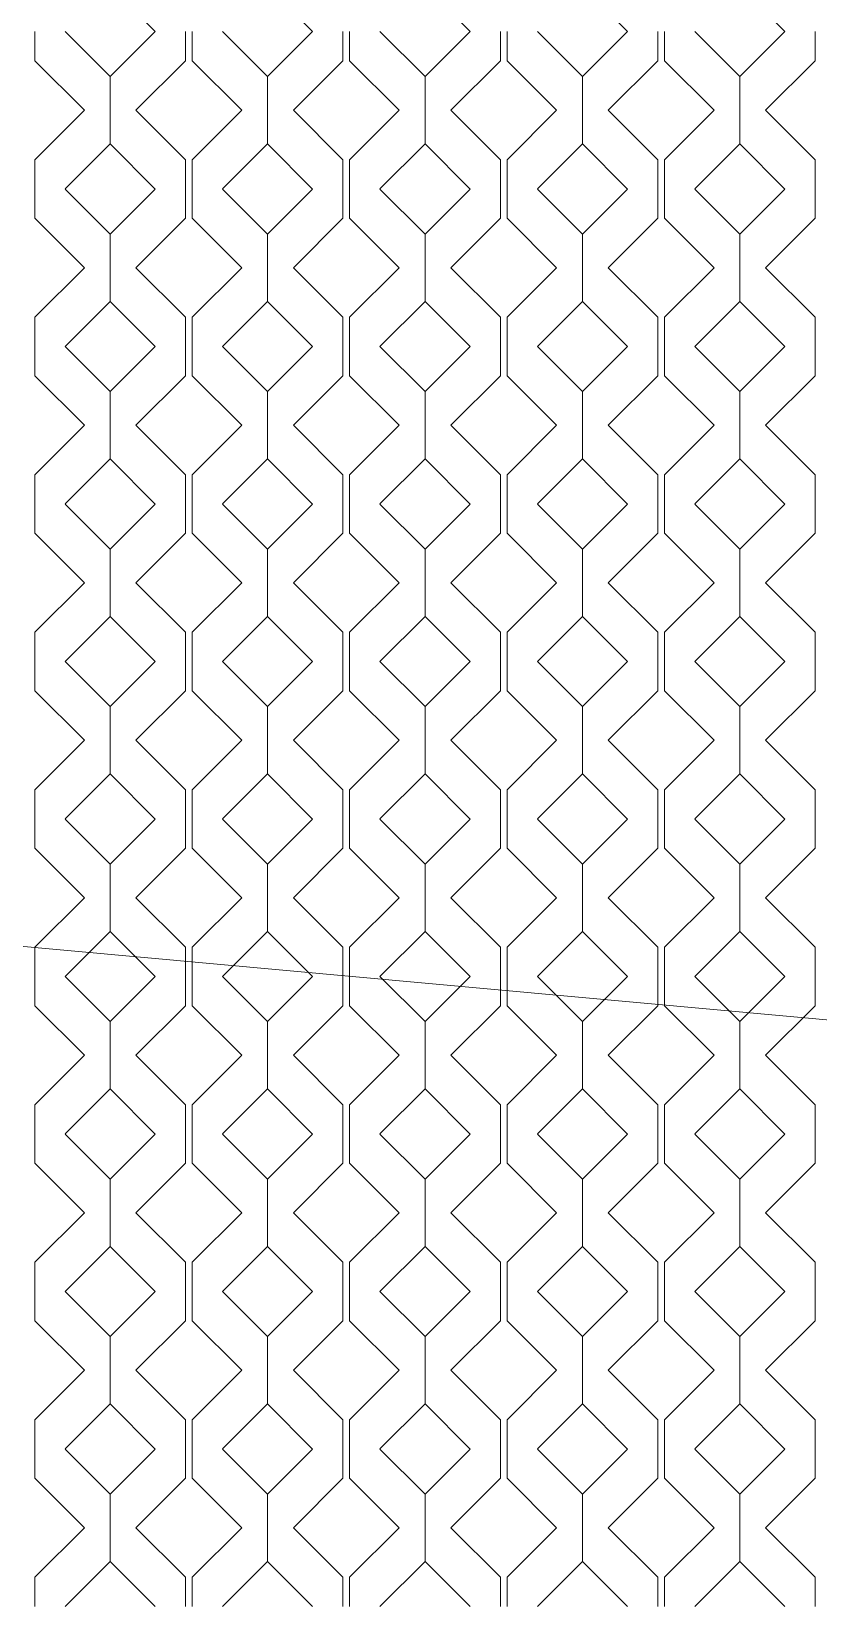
# Model space of a CAD drawing. Header units: millimetres. Extents: x -20794 to 71174, y -103753 to 30644.
# Drawn here: x 2167 to 3833, y 12333 to 15667 of the extents above; entities that cross this region are included whole.
import ezdxf

# ---------------------------------------------------------------- set-up
doc = ezdxf.new("R2010")
doc.units = ezdxf.units.MM
doc.header["$MEASUREMENT"] = 0
doc.layers.add('2D - Общий_Ном._пера__1', color=7, linetype='Continuous', lineweight=13)
doc.layers.add('Местность - Рельеф', color=7, linetype='Continuous')
doc.layers.add('Местность - Рельеф_Ном._пера__102', color=7, linetype='Continuous', lineweight=5, true_color=0xcccccc)
doc.linetypes.add('Зигзаг', pattern='A,0,[1,Р”Р’Р“ Р“РѕР»СѓР±РёРЅРєР° РґР»СЏ РіРµРѕР»РѕРіРѕРІ1.Shx,S=4.479718,R=0,X=0,Y=-0.141111],-564.444447,0', length=564.444447)

# ---------------------------------------------------------------- blocks, each defined once
blk = doc.blocks.new('*X1')
at = {"layer": 'Местность - Рельеф_Ном._пера__102', "color": 254, "linetype": 'Continuous', "lineweight": 5, "true_color": 0xcccccc}
for p, q in [((2333.331165, 15762.0806), (2428.7608, 15666.651)), ((2666.664165, 15762.0806), (2762.0938, 15666.651)), ((2999.997165, 15762.0806), (3095.4268, 15666.651)), ((3333.330165, 15762.0806), (3428.7598, 15666.651)), ((3666.663165, 15762.0806), (3762.0928, 15666.651)), ((2173.762, 15666.651), (2173.762, 15604.907)), ((2333.331, 15571.222), (2237.902, 15666.651)), ((2428.7606, 15666.651), (2333.331, 15571.222)), ((2492.9, 15666.651), (2492.9, 15604.907)), ((2507.095, 15666.651), (2507.095, 15604.907)), ((2666.664, 15571.222), (2571.235, 15666.651)), ((2762.0936, 15666.651), (2666.664, 15571.222)), ((2826.233, 15666.651), (2826.233, 15604.907)), ((2840.428, 15666.651), (2840.428, 15604.907)), ((2999.997, 15571.222), (2904.568, 15666.651)), ((3095.4266, 15666.651), (2999.997, 15571.222)), ((3159.566, 15666.651), (3159.566, 15604.907)), ((3173.761, 15666.651), (3173.761, 15604.907)), ((3333.33, 15571.222), (3237.901, 15666.651)), ((3428.7596, 15666.651), (3333.33, 15571.222)), ((3492.899, 15666.651), (3492.899, 15604.907)), ((3507.094, 15666.651), (3507.094, 15604.907)), ((3666.663, 15571.222), (3571.234, 15666.651)), ((3762.0926, 15666.651), (3666.663, 15571.222)), ((3826.232, 15666.651), (3826.232, 15604.907)), ((2278.684, 15499.985), (2173.762, 15604.907)), ((2492.9, 15604.907), (2387.9779, 15499.985)), ((2612.017, 15499.985), (2507.095, 15604.907)), ((2826.233, 15604.907), (2721.3109, 15499.985)), ((2945.35, 15499.985), (2840.428, 15604.907)), ((3159.566, 15604.907), (3054.6439, 15499.985)), ((3278.683, 15499.985), (3173.761, 15604.907)), ((3492.899, 15604.907), (3387.9769, 15499.985)), ((3612.016, 15499.985), (3507.094, 15604.907)), ((3826.232, 15604.907), (3721.3099, 15499.985)), ((2333.331, 15428.7476), (2333.331, 15571.222)), ((2333.331165, 15571.222), (2333.331165, 15428.7476)), ((2666.664, 15428.7476), (2666.664, 15571.222)), ((2666.664165, 15571.222), (2666.664165, 15428.7476)), ((2999.997, 15428.7476), (2999.997, 15571.222)), ((2999.997165, 15571.222), (2999.997165, 15428.7476)), ((3333.33, 15428.7476), (3333.33, 15571.222)), ((3333.330165, 15571.222), (3333.330165, 15428.7476)), ((3666.663, 15428.7476), (3666.663, 15571.222)), ((3666.663165, 15571.222), (3666.663165, 15428.7476)), ((2173.762, 15395.0625), (2278.684, 15499.985)), ((2387.9779, 15499.985), (2492.9, 15395.0625)), ((2507.095, 15395.0625), (2612.017, 15499.985)), ((2721.3109, 15499.985), (2826.233, 15395.0625)), ((2840.428, 15395.0625), (2945.35, 15499.985)), ((3054.6439, 15499.985), (3159.566, 15395.0625)), ((3173.761, 15395.0625), (3278.683, 15499.985)), ((3387.9769, 15499.985), (3492.899, 15395.0625)), ((3507.094, 15395.0625), (3612.016, 15499.985)), ((3721.3099, 15499.985), (3826.232, 15395.0625)), ((2237.902, 15333.318165), (2333.331, 15428.7478)), ((2333.331165, 15428.7476), (2428.7608, 15333.318)), ((2571.235, 15333.318165), (2666.664, 15428.7478)), ((2666.664165, 15428.7476), (2762.0938, 15333.318)), ((2904.568, 15333.318165), (2999.997, 15428.7478)), ((2999.997165, 15428.7476), (3095.4268, 15333.318)), ((3237.901, 15333.318165), (3333.33, 15428.7478)), ((3333.330165, 15428.7476), (3428.7598, 15333.318)), ((3571.234, 15333.318165), (3666.663, 15428.7478)), ((3666.663165, 15428.7476), (3762.0928, 15333.318)), ((2173.762, 15395.0625), (2173.762, 15333.318)), ((2492.9, 15395.0625), (2492.9, 15333.318)), ((2507.095, 15395.0625), (2507.095, 15333.318)), ((2826.233, 15395.0625), (2826.233, 15333.318)), ((2840.428, 15395.0625), (2840.428, 15333.318)), ((3159.566, 15395.0625), (3159.566, 15333.318)), ((3173.761, 15395.0625), (3173.761, 15333.318)), ((3492.899, 15395.0625), (3492.899, 15333.318)), ((3507.094, 15395.0625), (3507.094, 15333.318)), ((3826.232, 15395.0625), (3826.232, 15333.318)), ((2173.762, 15333.318), (2173.762, 15271.574)), ((2333.331, 15237.889), (2237.902, 15333.318)), ((2428.7606, 15333.318), (2333.331, 15237.889)), ((2492.9, 15333.318), (2492.9, 15271.574)), ((2507.095, 15333.318), (2507.095, 15271.574)), ((2666.664, 15237.889), (2571.235, 15333.318)), ((2762.0936, 15333.318), (2666.664, 15237.889)), ((2826.233, 15333.318), (2826.233, 15271.574)), ((2840.428, 15333.318), (2840.428, 15271.574)), ((2999.997, 15237.889), (2904.568, 15333.318)), ((3095.4266, 15333.318), (2999.997, 15237.889)), ((3159.566, 15333.318), (3159.566, 15271.574)), ((3173.761, 15333.318), (3173.761, 15271.574)), ((3333.33, 15237.889), (3237.901, 15333.318)), ((3428.7596, 15333.318), (3333.33, 15237.889)), ((3492.899, 15333.318), (3492.899, 15271.574)), ((3507.094, 15333.318), (3507.094, 15271.574)), ((3666.663, 15237.889), (3571.234, 15333.318)), ((3762.0926, 15333.318), (3666.663, 15237.889)), ((3826.232, 15333.318), (3826.232, 15271.574)), ((2278.684, 15166.652), (2173.762, 15271.574)), ((2492.9, 15271.574), (2387.9779, 15166.652)), ((2612.017, 15166.652), (2507.095, 15271.574)), ((2826.233, 15271.574), (2721.3109, 15166.652)), ((2945.35, 15166.652), (2840.428, 15271.574)), ((3159.566, 15271.574), (3054.6439, 15166.652)), ((3278.683, 15166.652), (3173.761, 15271.574)), ((3492.899, 15271.574), (3387.9769, 15166.652)), ((3612.016, 15166.652), (3507.094, 15271.574)), ((3826.232, 15271.574), (3721.3099, 15166.652)), ((2333.331, 15095.4146), (2333.331, 15237.889)), ((2333.331165, 15237.889), (2333.331165, 15095.4146)), ((2666.664, 15095.4146), (2666.664, 15237.889)), ((2666.664165, 15237.889), (2666.664165, 15095.4146)), ((2999.997, 15095.4146), (2999.997, 15237.889)), ((2999.997165, 15237.889), (2999.997165, 15095.4146)), ((3333.33, 15095.4146), (3333.33, 15237.889)), ((3333.330165, 15237.889), (3333.330165, 15095.4146)), ((3666.663, 15095.4146), (3666.663, 15237.889)), ((3666.663165, 15237.889), (3666.663165, 15095.4146)), ((2173.762, 15061.7295), (2278.684, 15166.652)), ((2387.9779, 15166.652), (2492.9, 15061.7295)), ((2507.095, 15061.7295), (2612.017, 15166.652)), ((2721.3109, 15166.652), (2826.233, 15061.7295)), ((2840.428, 15061.7295), (2945.35, 15166.652)), ((3054.6439, 15166.652), (3159.566, 15061.7295)), ((3173.761, 15061.7295), (3278.683, 15166.652)), ((3387.9769, 15166.652), (3492.899, 15061.7295)), ((3507.094, 15061.7295), (3612.016, 15166.652)), ((3721.3099, 15166.652), (3826.232, 15061.7295)), ((2237.902, 14999.985165), (2333.331, 15095.4148)), ((2333.331165, 15095.4146), (2428.7608, 14999.985)), ((2571.235, 14999.985165), (2666.664, 15095.4148)), ((2666.664165, 15095.4146), (2762.0938, 14999.985)), ((2904.568, 14999.985165), (2999.997, 15095.4148)), ((2999.997165, 15095.4146), (3095.4268, 14999.985)), ((3237.901, 14999.985165), (3333.33, 15095.4148)), ((3333.330165, 15095.4146), (3428.7598, 14999.985)), ((3571.234, 14999.985165), (3666.663, 15095.4148)), ((3666.663165, 15095.4146), (3762.0928, 14999.985)), ((2173.762, 15061.7295), (2173.762, 14999.985)), ((2492.9, 15061.7295), (2492.9, 14999.985)), ((2507.095, 15061.7295), (2507.095, 14999.985)), ((2826.233, 15061.7295), (2826.233, 14999.985)), ((2840.428, 15061.7295), (2840.428, 14999.985)), ((3159.566, 15061.7295), (3159.566, 14999.985)), ((3173.761, 15061.7295), (3173.761, 14999.985)), ((3492.899, 15061.7295), (3492.899, 14999.985)), ((3507.094, 15061.7295), (3507.094, 14999.985)), ((3826.232, 15061.7295), (3826.232, 14999.985)), ((2173.762, 14999.985), (2173.762, 14938.241)), ((2333.331, 14904.556), (2237.902, 14999.985)), ((2428.7606, 14999.985), (2333.331, 14904.556)), ((2492.9, 14999.985), (2492.9, 14938.241)), ((2507.095, 14999.985), (2507.095, 14938.241)), ((2666.664, 14904.556), (2571.235, 14999.985)), ((2762.0936, 14999.985), (2666.664, 14904.556)), ((2826.233, 14999.985), (2826.233, 14938.241)), ((2840.428, 14999.985), (2840.428, 14938.241)), ((2999.997, 14904.556), (2904.568, 14999.985)), ((3095.4266, 14999.985), (2999.997, 14904.556)), ((3159.566, 14999.985), (3159.566, 14938.241)), ((3173.761, 14999.985), (3173.761, 14938.241)), ((3333.33, 14904.556), (3237.901, 14999.985)), ((3428.7596, 14999.985), (3333.33, 14904.556)), ((3492.899, 14999.985), (3492.899, 14938.241)), ((3507.094, 14999.985), (3507.094, 14938.241)), ((3666.663, 14904.556), (3571.234, 14999.985)), ((3762.0926, 14999.985), (3666.663, 14904.556)), ((3826.232, 14999.985), (3826.232, 14938.241)), ((2278.684, 14833.319), (2173.762, 14938.241)), ((2492.9, 14938.241), (2387.9779, 14833.319)), ((2612.017, 14833.319), (2507.095, 14938.241)), ((2826.233, 14938.241), (2721.3109, 14833.319)), ((2945.35, 14833.319), (2840.428, 14938.241)), ((3159.566, 14938.241), (3054.6439, 14833.319)), ((3278.683, 14833.319), (3173.761, 14938.241)), ((3492.899, 14938.241), (3387.9769, 14833.319)), ((3612.016, 14833.319), (3507.094, 14938.241)), ((3826.232, 14938.241), (3721.3099, 14833.319)), ((2333.331, 14762.0816), (2333.331, 14904.556)), ((2333.331165, 14904.556), (2333.331165, 14762.0816)), ((2666.664, 14762.0816), (2666.664, 14904.556)), ((2666.664165, 14904.556), (2666.664165, 14762.0816)), ((2999.997, 14762.0816), (2999.997, 14904.556)), ((2999.997165, 14904.556), (2999.997165, 14762.0816)), ((3333.33, 14762.0816), (3333.33, 14904.556)), ((3333.330165, 14904.556), (3333.330165, 14762.0816)), ((3666.663, 14762.0816), (3666.663, 14904.556)), ((3666.663165, 14904.556), (3666.663165, 14762.0816)), ((2173.762, 14728.3965), (2278.684, 14833.319)), ((2387.9779, 14833.319), (2492.9, 14728.3965)), ((2507.095, 14728.3965), (2612.017, 14833.319)), ((2721.3109, 14833.319), (2826.233, 14728.3965)), ((2840.428, 14728.3965), (2945.35, 14833.319)), ((3054.6439, 14833.319), (3159.566, 14728.3965)), ((3173.761, 14728.3965), (3278.683, 14833.319)), ((3387.9769, 14833.319), (3492.899, 14728.3965)), ((3507.094, 14728.3965), (3612.016, 14833.319)), ((3721.3099, 14833.319), (3826.232, 14728.3965)), ((2237.902, 14666.652165), (2333.331, 14762.0818)), ((2333.331165, 14762.0816), (2428.7608, 14666.652)), ((2571.235, 14666.652165), (2666.664, 14762.0818)), ((2666.664165, 14762.0816), (2762.0938, 14666.652)), ((2904.568, 14666.652165), (2999.997, 14762.0818)), ((2999.997165, 14762.0816), (3095.4268, 14666.652)), ((3237.901, 14666.652165), (3333.33, 14762.0818)), ((3333.330165, 14762.0816), (3428.7598, 14666.652)), ((3571.234, 14666.652165), (3666.663, 14762.0818)), ((3666.663165, 14762.0816), (3762.0928, 14666.652)), ((2173.762, 14728.3965), (2173.762, 14666.652)), ((2492.9, 14728.3965), (2492.9, 14666.652)), ((2507.095, 14728.3965), (2507.095, 14666.652)), ((2826.233, 14728.3965), (2826.233, 14666.652)), ((2840.428, 14728.3965), (2840.428, 14666.652)), ((3159.566, 14728.3965), (3159.566, 14666.652)), ((3173.761, 14728.3965), (3173.761, 14666.652)), ((3492.899, 14728.3965), (3492.899, 14666.652)), ((3507.094, 14728.3965), (3507.094, 14666.652)), ((3826.232, 14728.3965), (3826.232, 14666.652)), ((2173.762, 14666.652), (2173.762, 14604.908)), ((2333.331, 14571.223), (2237.902, 14666.652)), ((2428.7606, 14666.652), (2333.331, 14571.223)), ((2492.9, 14666.652), (2492.9, 14604.908)), ((2507.095, 14666.652), (2507.095, 14604.908)), ((2666.664, 14571.223), (2571.235, 14666.652)), ((2762.0936, 14666.652), (2666.664, 14571.223)), ((2826.233, 14666.652), (2826.233, 14604.908)), ((2840.428, 14666.652), (2840.428, 14604.908)), ((2999.997, 14571.223), (2904.568, 14666.652)), ((3095.4266, 14666.652), (2999.997, 14571.223)), ((3159.566, 14666.652), (3159.566, 14604.908)), ((3173.761, 14666.652), (3173.761, 14604.908)), ((3333.33, 14571.223), (3237.901, 14666.652)), ((3428.7596, 14666.652), (3333.33, 14571.223)), ((3492.899, 14666.652), (3492.899, 14604.908)), ((3507.094, 14666.652), (3507.094, 14604.908)), ((3666.663, 14571.223), (3571.234, 14666.652)), ((3762.0926, 14666.652), (3666.663, 14571.223)), ((3826.232, 14666.652), (3826.232, 14604.908)), ((2278.684, 14499.986), (2173.762, 14604.908)), ((2492.9, 14604.908), (2387.9779, 14499.986)), ((2612.017, 14499.986), (2507.095, 14604.908)), ((2826.233, 14604.908), (2721.3109, 14499.986)), ((2945.35, 14499.986), (2840.428, 14604.908)), ((3159.566, 14604.908), (3054.6439, 14499.986)), ((3278.683, 14499.986), (3173.761, 14604.908)), ((3492.899, 14604.908), (3387.9769, 14499.986)), ((3612.016, 14499.986), (3507.094, 14604.908)), ((3826.232, 14604.908), (3721.3099, 14499.986)), ((2333.331, 14428.7486), (2333.331, 14571.223)), ((2333.331165, 14571.223), (2333.331165, 14428.7486)), ((2666.664, 14428.7486), (2666.664, 14571.223)), ((2666.664165, 14571.223), (2666.664165, 14428.7486)), ((2999.997, 14428.7486), (2999.997, 14571.223)), ((2999.997165, 14571.223), (2999.997165, 14428.7486)), ((3333.33, 14428.7486), (3333.33, 14571.223)), ((3333.330165, 14571.223), (3333.330165, 14428.7486)), ((3666.663, 14428.7486), (3666.663, 14571.223)), ((3666.663165, 14571.223), (3666.663165, 14428.7486)), ((2173.762, 14395.0635), (2278.684, 14499.986)), ((2387.9779, 14499.986), (2492.9, 14395.0635)), ((2507.095, 14395.0635), (2612.017, 14499.986)), ((2721.3109, 14499.986), (2826.233, 14395.0635)), ((2840.428, 14395.0635), (2945.35, 14499.986)), ((3054.6439, 14499.986), (3159.566, 14395.0635)), ((3173.761, 14395.0635), (3278.683, 14499.986)), ((3387.9769, 14499.986), (3492.899, 14395.0635)), ((3507.094, 14395.0635), (3612.016, 14499.986)), ((3721.3099, 14499.986), (3826.232, 14395.0635)), ((2237.902, 14333.319165), (2333.331, 14428.7488)), ((2333.331165, 14428.7486), (2428.7608, 14333.319)), ((2571.235, 14333.319165), (2666.664, 14428.7488)), ((2666.664165, 14428.7486), (2762.0938, 14333.319)), ((2904.568, 14333.319165), (2999.997, 14428.7488)), ((2999.997165, 14428.7486), (3095.4268, 14333.319)), ((3237.901, 14333.319165), (3333.33, 14428.7488)), ((3333.330165, 14428.7486), (3428.7598, 14333.319)), ((3571.234, 14333.319165), (3666.663, 14428.7488)), ((3666.663165, 14428.7486), (3762.0928, 14333.319)), ((2173.762, 14395.0635), (2173.762, 14333.319)), ((2492.9, 14395.0635), (2492.9, 14333.319)), ((2507.095, 14395.0635), (2507.095, 14333.319)), ((2826.233, 14395.0635), (2826.233, 14333.319)), ((2840.428, 14395.0635), (2840.428, 14333.319)), ((3159.566, 14395.0635), (3159.566, 14333.319)), ((3173.761, 14395.0635), (3173.761, 14333.319)), ((3492.899, 14395.0635), (3492.899, 14333.319)), ((3507.094, 14395.0635), (3507.094, 14333.319)), ((3826.232, 14395.0635), (3826.232, 14333.319)), ((2173.762, 14333.319), (2173.762, 14271.575)), ((2333.331, 14237.89), (2237.902, 14333.319)), ((2428.7606, 14333.319), (2333.331, 14237.89)), ((2492.9, 14333.319), (2492.9, 14271.575)), ((2507.095, 14333.319), (2507.095, 14271.575)), ((2666.664, 14237.89), (2571.235, 14333.319)), ((2762.0936, 14333.319), (2666.664, 14237.89)), ((2826.233, 14333.319), (2826.233, 14271.575)), ((2840.428, 14333.319), (2840.428, 14271.575)), ((2999.997, 14237.89), (2904.568, 14333.319)), ((3095.4266, 14333.319), (2999.997, 14237.89)), ((3159.566, 14333.319), (3159.566, 14271.575)), ((3173.761, 14333.319), (3173.761, 14271.575)), ((3333.33, 14237.89), (3237.901, 14333.319)), ((3428.7596, 14333.319), (3333.33, 14237.89)), ((3492.899, 14333.319), (3492.899, 14271.575)), ((3507.094, 14333.319), (3507.094, 14271.575)), ((3666.663, 14237.89), (3571.234, 14333.319)), ((3762.0926, 14333.319), (3666.663, 14237.89)), ((3826.232, 14333.319), (3826.232, 14271.575)), ((2278.684, 14166.653), (2173.762, 14271.575)), ((2492.9, 14271.575), (2387.9779, 14166.653)), ((2612.017, 14166.653), (2507.095, 14271.575)), ((2826.233, 14271.575), (2721.3109, 14166.653)), ((2945.35, 14166.653), (2840.428, 14271.575)), ((3159.566, 14271.575), (3054.6439, 14166.653)), ((3278.683, 14166.653), (3173.761, 14271.575)), ((3492.899, 14271.575), (3387.9769, 14166.653)), ((3612.016, 14166.653), (3507.094, 14271.575)), ((3826.232, 14271.575), (3721.3099, 14166.653)), ((2333.331, 14095.4156), (2333.331, 14237.89)), ((2333.331165, 14237.89), (2333.331165, 14095.4156)), ((2666.664, 14095.4156), (2666.664, 14237.89)), ((2666.664165, 14237.89), (2666.664165, 14095.4156)), ((2999.997, 14095.4156), (2999.997, 14237.89)), ((2999.997165, 14237.89), (2999.997165, 14095.4156)), ((3333.33, 14095.4156), (3333.33, 14237.89)), ((3333.330165, 14237.89), (3333.330165, 14095.4156)), ((3666.663, 14095.4156), (3666.663, 14237.89)), ((3666.663165, 14237.89), (3666.663165, 14095.4156)), ((2173.762, 14061.7305), (2278.684, 14166.653)), ((2387.9779, 14166.653), (2492.9, 14061.7305)), ((2507.095, 14061.7305), (2612.017, 14166.653)), ((2721.3109, 14166.653), (2826.233, 14061.7305)), ((2840.428, 14061.7305), (2945.35, 14166.653)), ((3054.6439, 14166.653), (3159.566, 14061.7305)), ((3173.761, 14061.7305), (3278.683, 14166.653)), ((3387.9769, 14166.653), (3492.899, 14061.7305)), ((3507.094, 14061.7305), (3612.016, 14166.653)), ((3721.3099, 14166.653), (3826.232, 14061.7305)), ((2237.902, 13999.986165), (2333.331, 14095.4158)), ((2333.331165, 14095.4156), (2428.7608, 13999.986)), ((2571.235, 13999.986165), (2666.664, 14095.4158)), ((2666.664165, 14095.4156), (2762.0938, 13999.986)), ((2904.568, 13999.986165), (2999.997, 14095.4158)), ((2999.997165, 14095.4156), (3095.4268, 13999.986)), ((3237.901, 13999.986165), (3333.33, 14095.4158)), ((3333.330165, 14095.4156), (3428.7598, 13999.986)), ((3571.234, 13999.986165), (3666.663, 14095.4158)), ((3666.663165, 14095.4156), (3762.0928, 13999.986)), ((2173.762, 14061.7305), (2173.762, 13999.986)), ((2492.9, 14061.7305), (2492.9, 13999.986)), ((2507.095, 14061.7305), (2507.095, 13999.986)), ((2826.233, 14061.7305), (2826.233, 13999.986)), ((2840.428, 14061.7305), (2840.428, 13999.986)), ((3159.566, 14061.7305), (3159.566, 13999.986)), ((3173.761, 14061.7305), (3173.761, 13999.986)), ((3492.899, 14061.7305), (3492.899, 13999.986)), ((3507.094, 14061.7305), (3507.094, 13999.986)), ((3826.232, 14061.7305), (3826.232, 13999.986)), ((2173.762, 13999.986), (2173.762, 13938.242)), ((2333.331, 13904.557), (2237.902, 13999.986)), ((2428.7606, 13999.986), (2333.331, 13904.557)), ((2492.9, 13999.986), (2492.9, 13938.242)), ((2507.095, 13999.986), (2507.095, 13938.242)), ((2666.664, 13904.557), (2571.235, 13999.986)), ((2762.0936, 13999.986), (2666.664, 13904.557)), ((2826.233, 13999.986), (2826.233, 13938.242)), ((2840.428, 13999.986), (2840.428, 13938.242)), ((2999.997, 13904.557), (2904.568, 13999.986)), ((3095.4266, 13999.986), (2999.997, 13904.557)), ((3159.566, 13999.986), (3159.566, 13938.242)), ((3173.761, 13999.986), (3173.761, 13938.242)), ((3333.33, 13904.557), (3237.901, 13999.986)), ((3428.7596, 13999.986), (3333.33, 13904.557)), ((3492.899, 13999.986), (3492.899, 13938.242)), ((3507.094, 13999.986), (3507.094, 13938.242)), ((3666.663, 13904.557), (3571.234, 13999.986)), ((3762.0926, 13999.986), (3666.663, 13904.557)), ((3826.232, 13999.986), (3826.232, 13938.242)), ((2278.684, 13833.32), (2173.762, 13938.242)), ((2492.9, 13938.242), (2387.9779, 13833.32)), ((2612.017, 13833.32), (2507.095, 13938.242)), ((2826.233, 13938.242), (2721.3109, 13833.32)), ((2945.35, 13833.32), (2840.428, 13938.242)), ((3159.566, 13938.242), (3054.6439, 13833.32)), ((3278.683, 13833.32), (3173.761, 13938.242)), ((3492.899, 13938.242), (3387.9769, 13833.32)), ((3612.016, 13833.32), (3507.094, 13938.242)), ((3826.232, 13938.242), (3721.3099, 13833.32)), ((2333.331, 13762.0826), (2333.331, 13904.557)), ((2333.331165, 13904.557), (2333.331165, 13762.0826)), ((2666.664, 13762.0826), (2666.664, 13904.557)), ((2666.664165, 13904.557), (2666.664165, 13762.0826)), ((2999.997, 13762.0826), (2999.997, 13904.557)), ((2999.997165, 13904.557), (2999.997165, 13762.0826)), ((3333.33, 13762.0826), (3333.33, 13904.557)), ((3333.330165, 13904.557), (3333.330165, 13762.0826)), ((3666.663, 13762.0826), (3666.663, 13904.557)), ((3666.663165, 13904.557), (3666.663165, 13762.0826)), ((2173.762, 13728.3975), (2278.684, 13833.32)), ((2387.9779, 13833.32), (2492.9, 13728.3975)), ((2507.095, 13728.3975), (2612.017, 13833.32)), ((2721.3109, 13833.32), (2826.233, 13728.3975)), ((2840.428, 13728.3975), (2945.35, 13833.32)), ((3054.6439, 13833.32), (3159.566, 13728.3975)), ((3173.761, 13728.3975), (3278.683, 13833.32)), ((3387.9769, 13833.32), (3492.899, 13728.3975)), ((3507.094, 13728.3975), (3612.016, 13833.32)), ((3721.3099, 13833.32), (3826.232, 13728.3975)), ((2237.902, 13666.653165), (2333.331, 13762.0828)), ((2333.331165, 13762.0826), (2428.7608, 13666.653)), ((2571.235, 13666.653165), (2666.664, 13762.0828)), ((2666.664165, 13762.0826), (2762.0938, 13666.653)), ((2904.568, 13666.653165), (2999.997, 13762.0828)), ((2999.997165, 13762.0826), (3095.4268, 13666.653)), ((3237.901, 13666.653165), (3333.33, 13762.0828)), ((3333.330165, 13762.0826), (3428.7598, 13666.653)), ((3571.234, 13666.653165), (3666.663, 13762.0828)), ((3666.663165, 13762.0826), (3762.0928, 13666.653)), ((2173.762, 13728.3975), (2173.762, 13666.653)), ((2492.9, 13728.3975), (2492.9, 13666.653)), ((2507.095, 13728.3975), (2507.095, 13666.653)), ((2826.233, 13728.3975), (2826.233, 13666.653)), ((2840.428, 13728.3975), (2840.428, 13666.653)), ((3159.566, 13728.3975), (3159.566, 13666.653)), ((3173.761, 13728.3975), (3173.761, 13666.653)), ((3492.899, 13728.3975), (3492.899, 13666.653)), ((3507.094, 13728.3975), (3507.094, 13666.653)), ((3826.232, 13728.3975), (3826.232, 13666.653)), ((2173.762, 13666.653), (2173.762, 13604.909)), ((2333.331, 13571.224), (2237.902, 13666.653)), ((2428.7606, 13666.653), (2333.331, 13571.224)), ((2492.9, 13666.653), (2492.9, 13604.909)), ((2507.095, 13666.653), (2507.095, 13604.909)), ((2666.664, 13571.224), (2571.235, 13666.653)), ((2762.0936, 13666.653), (2666.664, 13571.224)), ((2826.233, 13666.653), (2826.233, 13604.909)), ((2840.428, 13666.653), (2840.428, 13604.909)), ((2999.997, 13571.224), (2904.568, 13666.653)), ((3095.4266, 13666.653), (2999.997, 13571.224)), ((3159.566, 13666.653), (3159.566, 13604.909)), ((3173.761, 13666.653), (3173.761, 13604.909)), ((3333.33, 13571.224), (3237.901, 13666.653)), ((3428.7596, 13666.653), (3333.33, 13571.224)), ((3492.899, 13666.653), (3492.899, 13604.909)), ((3507.094, 13666.653), (3507.094, 13604.909)), ((3666.663, 13571.224), (3571.234, 13666.653)), ((3762.0926, 13666.653), (3666.663, 13571.224)), ((3826.232, 13666.653), (3826.232, 13604.909)), ((2278.684, 13499.987), (2173.762, 13604.909)), ((2492.9, 13604.909), (2387.9779, 13499.987)), ((2612.017, 13499.987), (2507.095, 13604.909)), ((2826.233, 13604.909), (2721.3109, 13499.987)), ((2945.35, 13499.987), (2840.428, 13604.909)), ((3159.566, 13604.909), (3054.6439, 13499.987)), ((3278.683, 13499.987), (3173.761, 13604.909)), ((3492.899, 13604.909), (3387.9769, 13499.987)), ((3612.016, 13499.987), (3507.094, 13604.909)), ((3826.232, 13604.909), (3721.3099, 13499.987)), ((2333.331, 13428.7496), (2333.331, 13571.224)), ((2333.331165, 13571.224), (2333.331165, 13428.7496)), ((2666.664, 13428.7496), (2666.664, 13571.224)), ((2666.664165, 13571.224), (2666.664165, 13428.7496)), ((2999.997, 13428.7496), (2999.997, 13571.224)), ((2999.997165, 13571.224), (2999.997165, 13428.7496)), ((3333.33, 13428.7496), (3333.33, 13571.224)), ((3333.330165, 13571.224), (3333.330165, 13428.7496)), ((3666.663, 13428.7496), (3666.663, 13571.224)), ((3666.663165, 13571.224), (3666.663165, 13428.7496)), ((2173.762, 13395.0645), (2278.684, 13499.987)), ((2387.9779, 13499.987), (2492.9, 13395.0645)), ((2507.095, 13395.0645), (2612.017, 13499.987)), ((2721.3109, 13499.987), (2826.233, 13395.0645)), ((2840.428, 13395.0645), (2945.35, 13499.987)), ((3054.6439, 13499.987), (3159.566, 13395.0645)), ((3173.761, 13395.0645), (3278.683, 13499.987)), ((3387.9769, 13499.987), (3492.899, 13395.0645)), ((3507.094, 13395.0645), (3612.016, 13499.987)), ((3721.3099, 13499.987), (3826.232, 13395.0645)), ((2237.902, 13333.320165), (2333.331, 13428.7498)), ((2333.331165, 13428.7496), (2428.7608, 13333.32)), ((2571.235, 13333.320165), (2666.664, 13428.7498)), ((2666.664165, 13428.7496), (2762.0938, 13333.32)), ((2904.568, 13333.320165), (2999.997, 13428.7498)), ((2999.997165, 13428.7496), (3095.4268, 13333.32)), ((3237.901, 13333.320165), (3333.33, 13428.7498)), ((3333.330165, 13428.7496), (3428.7598, 13333.32)), ((3571.234, 13333.320165), (3666.663, 13428.7498)), ((3666.663165, 13428.7496), (3762.0928, 13333.32)), ((2173.762, 13395.0645), (2173.762, 13333.32)), ((2492.9, 13395.0645), (2492.9, 13333.32)), ((2507.095, 13395.0645), (2507.095, 13333.32)), ((2826.233, 13395.0645), (2826.233, 13333.32)), ((2840.428, 13395.0645), (2840.428, 13333.32)), ((3159.566, 13395.0645), (3159.566, 13333.32)), ((3173.761, 13395.0645), (3173.761, 13333.32)), ((3492.899, 13395.0645), (3492.899, 13333.32)), ((3507.094, 13395.0645), (3507.094, 13333.32)), ((3826.232, 13395.0645), (3826.232, 13333.32)), ((2173.762, 13333.32), (2173.762, 13271.576)), ((2333.331, 13237.891), (2237.902, 13333.32)), ((2428.7606, 13333.32), (2333.331, 13237.891)), ((2492.9, 13333.32), (2492.9, 13271.576)), ((2507.095, 13333.32), (2507.095, 13271.576)), ((2666.664, 13237.891), (2571.235, 13333.32)), ((2762.0936, 13333.32), (2666.664, 13237.891)), ((2826.233, 13333.32), (2826.233, 13271.576)), ((2840.428, 13333.32), (2840.428, 13271.576)), ((2999.997, 13237.891), (2904.568, 13333.32)), ((3095.4266, 13333.32), (2999.997, 13237.891)), ((3159.566, 13333.32), (3159.566, 13271.576)), ((3173.761, 13333.32), (3173.761, 13271.576)), ((3333.33, 13237.891), (3237.901, 13333.32)), ((3428.7596, 13333.32), (3333.33, 13237.891)), ((3492.899, 13333.32), (3492.899, 13271.576)), ((3507.094, 13333.32), (3507.094, 13271.576)), ((3666.663, 13237.891), (3571.234, 13333.32)), ((3762.0926, 13333.32), (3666.663, 13237.891)), ((3826.232, 13333.32), (3826.232, 13271.576)), ((2278.684, 13166.654), (2173.762, 13271.576)), ((2492.9, 13271.576), (2387.9779, 13166.654)), ((2612.017, 13166.654), (2507.095, 13271.576)), ((2826.233, 13271.576), (2721.3109, 13166.654)), ((2945.35, 13166.654), (2840.428, 13271.576)), ((3159.566, 13271.576), (3054.6439, 13166.654)), ((3278.683, 13166.654), (3173.761, 13271.576)), ((3492.899, 13271.576), (3387.9769, 13166.654)), ((3612.016, 13166.654), (3507.094, 13271.576)), ((3826.232, 13271.576), (3721.3099, 13166.654)), ((2333.331, 13095.4166), (2333.331, 13237.891)), ((2333.331165, 13237.891), (2333.331165, 13095.4166)), ((2666.664, 13095.4166), (2666.664, 13237.891)), ((2666.664165, 13237.891), (2666.664165, 13095.4166)), ((2999.997, 13095.4166), (2999.997, 13237.891)), ((2999.997165, 13237.891), (2999.997165, 13095.4166)), ((3333.33, 13095.4166), (3333.33, 13237.891)), ((3333.330165, 13237.891), (3333.330165, 13095.4166)), ((3666.663, 13095.4166), (3666.663, 13237.891)), ((3666.663165, 13237.891), (3666.663165, 13095.4166)), ((2173.762, 13061.7315), (2278.684, 13166.654)), ((2387.9779, 13166.654), (2492.9, 13061.7315)), ((2507.095, 13061.7315), (2612.017, 13166.654)), ((2721.3109, 13166.654), (2826.233, 13061.7315)), ((2840.428, 13061.7315), (2945.35, 13166.654)), ((3054.6439, 13166.654), (3159.566, 13061.7315)), ((3173.761, 13061.7315), (3278.683, 13166.654)), ((3387.9769, 13166.654), (3492.899, 13061.7315)), ((3507.094, 13061.7315), (3612.016, 13166.654)), ((3721.3099, 13166.654), (3826.232, 13061.7315)), ((2237.902, 12999.987165), (2333.331, 13095.4168)), ((2333.331165, 13095.4166), (2428.7608, 12999.987)), ((2571.235, 12999.987165), (2666.664, 13095.4168)), ((2666.664165, 13095.4166), (2762.0938, 12999.987)), ((2904.568, 12999.987165), (2999.997, 13095.4168)), ((2999.997165, 13095.4166), (3095.4268, 12999.987)), ((3237.901, 12999.987165), (3333.33, 13095.4168)), ((3333.330165, 13095.4166), (3428.7598, 12999.987)), ((3571.234, 12999.987165), (3666.663, 13095.4168)), ((3666.663165, 13095.4166), (3762.0928, 12999.987)), ((2173.762, 13061.7315), (2173.762, 12999.987)), ((2492.9, 13061.7315), (2492.9, 12999.987)), ((2507.095, 13061.7315), (2507.095, 12999.987)), ((2826.233, 13061.7315), (2826.233, 12999.987)), ((2840.428, 13061.7315), (2840.428, 12999.987)), ((3159.566, 13061.7315), (3159.566, 12999.987)), ((3173.761, 13061.7315), (3173.761, 12999.987)), ((3492.899, 13061.7315), (3492.899, 12999.987)), ((3507.094, 13061.7315), (3507.094, 12999.987)), ((3826.232, 13061.7315), (3826.232, 12999.987)), ((2173.762, 12999.987), (2173.762, 12938.243)), ((2333.331, 12904.558), (2237.902, 12999.987)), ((2428.7606, 12999.987), (2333.331, 12904.558)), ((2492.9, 12999.987), (2492.9, 12938.243)), ((2507.095, 12999.987), (2507.095, 12938.243)), ((2666.664, 12904.558), (2571.235, 12999.987)), ((2762.0936, 12999.987), (2666.664, 12904.558)), ((2826.233, 12999.987), (2826.233, 12938.243)), ((2840.428, 12999.987), (2840.428, 12938.243)), ((2999.997, 12904.558), (2904.568, 12999.987)), ((3095.4266, 12999.987), (2999.997, 12904.558)), ((3159.566, 12999.987), (3159.566, 12938.243)), ((3173.761, 12999.987), (3173.761, 12938.243)), ((3333.33, 12904.558), (3237.901, 12999.987)), ((3428.7596, 12999.987), (3333.33, 12904.558)), ((3492.899, 12999.987), (3492.899, 12938.243)), ((3507.094, 12999.987), (3507.094, 12938.243)), ((3666.663, 12904.558), (3571.234, 12999.987)), ((3762.0926, 12999.987), (3666.663, 12904.558)), ((3826.232, 12999.987), (3826.232, 12938.243)), ((2278.684, 12833.321), (2173.762, 12938.243)), ((2492.9, 12938.243), (2387.9779, 12833.321)), ((2612.017, 12833.321), (2507.095, 12938.243)), ((2826.233, 12938.243), (2721.3109, 12833.321)), ((2945.35, 12833.321), (2840.428, 12938.243)), ((3159.566, 12938.243), (3054.6439, 12833.321)), ((3278.683, 12833.321), (3173.761, 12938.243)), ((3492.899, 12938.243), (3387.9769, 12833.321)), ((3612.016, 12833.321), (3507.094, 12938.243)), ((3826.232, 12938.243), (3721.3099, 12833.321)), ((2333.331, 12762.0836), (2333.331, 12904.558)), ((2333.331165, 12904.558), (2333.331165, 12762.0836)), ((2666.664, 12762.0836), (2666.664, 12904.558)), ((2666.664165, 12904.558), (2666.664165, 12762.0836)), ((2999.997, 12762.0836), (2999.997, 12904.558)), ((2999.997165, 12904.558), (2999.997165, 12762.0836)), ((3333.33, 12762.0836), (3333.33, 12904.558)), ((3333.330165, 12904.558), (3333.330165, 12762.0836)), ((3666.663, 12762.0836), (3666.663, 12904.558)), ((3666.663165, 12904.558), (3666.663165, 12762.0836)), ((2173.762, 12728.3985), (2278.684, 12833.321)), ((2387.9779, 12833.321), (2492.9, 12728.3985)), ((2507.095, 12728.3985), (2612.017, 12833.321)), ((2721.3109, 12833.321), (2826.233, 12728.3985)), ((2840.428, 12728.3985), (2945.35, 12833.321)), ((3054.6439, 12833.321), (3159.566, 12728.3985)), ((3173.761, 12728.3985), (3278.683, 12833.321)), ((3387.9769, 12833.321), (3492.899, 12728.3985)), ((3507.094, 12728.3985), (3612.016, 12833.321)), ((3721.3099, 12833.321), (3826.232, 12728.3985)), ((2237.902, 12666.654165), (2333.331, 12762.0838)), ((2333.331165, 12762.0836), (2428.7608, 12666.654)), ((2571.235, 12666.654165), (2666.664, 12762.0838)), ((2666.664165, 12762.0836), (2762.0938, 12666.654)), ((2904.568, 12666.654165), (2999.997, 12762.0838)), ((2999.997165, 12762.0836), (3095.4268, 12666.654)), ((3237.901, 12666.654165), (3333.33, 12762.0838)), ((3333.330165, 12762.0836), (3428.7598, 12666.654)), ((3571.234, 12666.654165), (3666.663, 12762.0838)), ((3666.663165, 12762.0836), (3762.0928, 12666.654)), ((2173.762, 12728.3985), (2173.762, 12666.654)), ((2492.9, 12728.3985), (2492.9, 12666.654)), ((2507.095, 12728.3985), (2507.095, 12666.654)), ((2826.233, 12728.3985), (2826.233, 12666.654)), ((2840.428, 12728.3985), (2840.428, 12666.654)), ((3159.566, 12728.3985), (3159.566, 12666.654)), ((3173.761, 12728.3985), (3173.761, 12666.654)), ((3492.899, 12728.3985), (3492.899, 12666.654)), ((3507.094, 12728.3985), (3507.094, 12666.654)), ((3826.232, 12728.3985), (3826.232, 12666.654)), ((2173.762, 12666.654), (2173.762, 12604.91)), ((2333.331, 12571.225), (2237.902, 12666.654)), ((2428.7606, 12666.654), (2333.331, 12571.225)), ((2492.9, 12666.654), (2492.9, 12604.91)), ((2507.095, 12666.654), (2507.095, 12604.91)), ((2666.664, 12571.225), (2571.235, 12666.654)), ((2762.0936, 12666.654), (2666.664, 12571.225)), ((2826.233, 12666.654), (2826.233, 12604.91)), ((2840.428, 12666.654), (2840.428, 12604.91)), ((2999.997, 12571.225), (2904.568, 12666.654)), ((3095.4266, 12666.654), (2999.997, 12571.225)), ((3159.566, 12666.654), (3159.566, 12604.91)), ((3173.761, 12666.654), (3173.761, 12604.91)), ((3333.33, 12571.225), (3237.901, 12666.654)), ((3428.7596, 12666.654), (3333.33, 12571.225)), ((3492.899, 12666.654), (3492.899, 12604.91)), ((3507.094, 12666.654), (3507.094, 12604.91)), ((3666.663, 12571.225), (3571.234, 12666.654)), ((3762.0926, 12666.654), (3666.663, 12571.225)), ((3826.232, 12666.654), (3826.232, 12604.91)), ((2278.684, 12499.988), (2173.762, 12604.91)), ((2492.9, 12604.91), (2387.9779, 12499.988)), ((2612.017, 12499.988), (2507.095, 12604.91)), ((2826.233, 12604.91), (2721.3109, 12499.988)), ((2945.35, 12499.988), (2840.428, 12604.91)), ((3159.566, 12604.91), (3054.6439, 12499.988)), ((3278.683, 12499.988), (3173.761, 12604.91)), ((3492.899, 12604.91), (3387.9769, 12499.988)), ((3612.016, 12499.988), (3507.094, 12604.91)), ((3826.232, 12604.91), (3721.3099, 12499.988)), ((2333.331, 12428.7506), (2333.331, 12571.225)), ((2333.331165, 12571.225), (2333.331165, 12428.7506)), ((2666.664, 12428.7506), (2666.664, 12571.225)), ((2666.664165, 12571.225), (2666.664165, 12428.7506)), ((2999.997, 12428.7506), (2999.997, 12571.225)), ((2999.997165, 12571.225), (2999.997165, 12428.7506)), ((3333.33, 12428.7506), (3333.33, 12571.225)), ((3333.330165, 12571.225), (3333.330165, 12428.7506)), ((3666.663, 12428.7506), (3666.663, 12571.225)), ((3666.663165, 12571.225), (3666.663165, 12428.7506)), ((2173.762, 12395.0655), (2278.684, 12499.988)), ((2387.9779, 12499.988), (2492.9, 12395.0655)), ((2507.095, 12395.0655), (2612.017, 12499.988)), ((2721.3109, 12499.988), (2826.233, 12395.0655)), ((2840.428, 12395.0655), (2945.35, 12499.988)), ((3054.6439, 12499.988), (3159.566, 12395.0655)), ((3173.761, 12395.0655), (3278.683, 12499.988)), ((3387.9769, 12499.988), (3492.899, 12395.0655)), ((3507.094, 12395.0655), (3612.016, 12499.988)), ((3721.3099, 12499.988), (3826.232, 12395.0655)), ((2237.902, 12333.321165), (2333.331, 12428.7508)), ((2333.331165, 12428.7506), (2428.7608, 12333.321)), ((2571.235, 12333.321165), (2666.664, 12428.7508)), ((2666.664165, 12428.7506), (2762.0938, 12333.321)), ((2904.568, 12333.321165), (2999.997, 12428.7508)), ((2999.997165, 12428.7506), (3095.4268, 12333.321)), ((3237.901, 12333.321165), (3333.33, 12428.7508)), ((3333.330165, 12428.7506), (3428.7598, 12333.321)), ((3571.234, 12333.321165), (3666.663, 12428.7508)), ((3666.663165, 12428.7506), (3762.0928, 12333.321)), ((2173.762, 12395.0655), (2173.762, 12333.321)), ((2492.9, 12395.0655), (2492.9, 12333.321)), ((2507.095, 12395.0655), (2507.095, 12333.321)), ((2826.233, 12395.0655), (2826.233, 12333.321)), ((2840.428, 12395.0655), (2840.428, 12333.321)), ((3159.566, 12395.0655), (3159.566, 12333.321)), ((3173.761, 12395.0655), (3173.761, 12333.321)), ((3492.899, 12395.0655), (3492.899, 12333.321)), ((3507.094, 12395.0655), (3507.094, 12333.321)), ((3826.232, 12395.0655), (3826.232, 12333.321))]:
    blk.add_line(p, q, dxfattribs=at)

msp = doc.modelspace()

# ---------------------------------------------------------------- linework, layer by layer
at = {"layer": '2D - Общий_Ном._пера__1', "color": 7, "linetype": 'Зигзаг', "lineweight": 13}
msp.add_lwpolyline([(-733.9, 13994.6), (-3097.4, 12414.3), (-4297.7, 9223.1), (-2358.4, 4039.8), (3377.1, -1049.7), (10891.7, -5170.6), (26961.2, -5843.6), (40359.1, -3612.9), (38419.6, 10407.9)], close=True, dxfattribs=at)

# ---------------------------------------------------------------- block references
at = {"layer": 'Местность - Рельеф', "color": 7, "lineweight": 13}
msp.add_blockref('*X1', (0, 0), dxfattribs=at)

doc.saveas('drawing.dxf')
